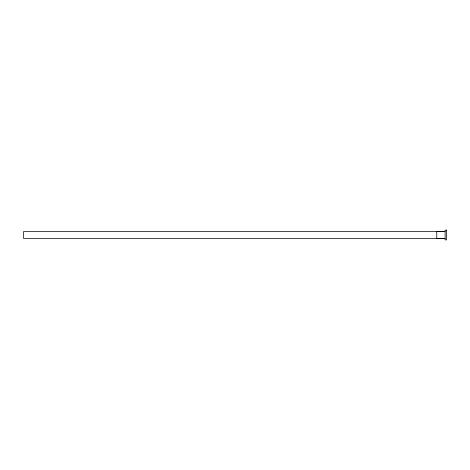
<?xml version="1.0" encoding="UTF-8"?>
<svg xmlns="http://www.w3.org/2000/svg" width="470" height="470" viewBox="0 0 470 470"><rect width="100%" height="100%" fill="white"/><g stroke="black" fill="none" stroke-linecap="round" stroke-linejoin="round"><path stroke-width="0.7" d="M445.108 231.516L436.753 231.516L436.753 238.484L445.108 238.484M443.298 231.639L23.5 231.639L23.5 238.361L443.298 238.361M446.5 230.124L445.108 230.124L445.108 239.876L446.5 239.876L446.5 230.124"/></g></svg>
